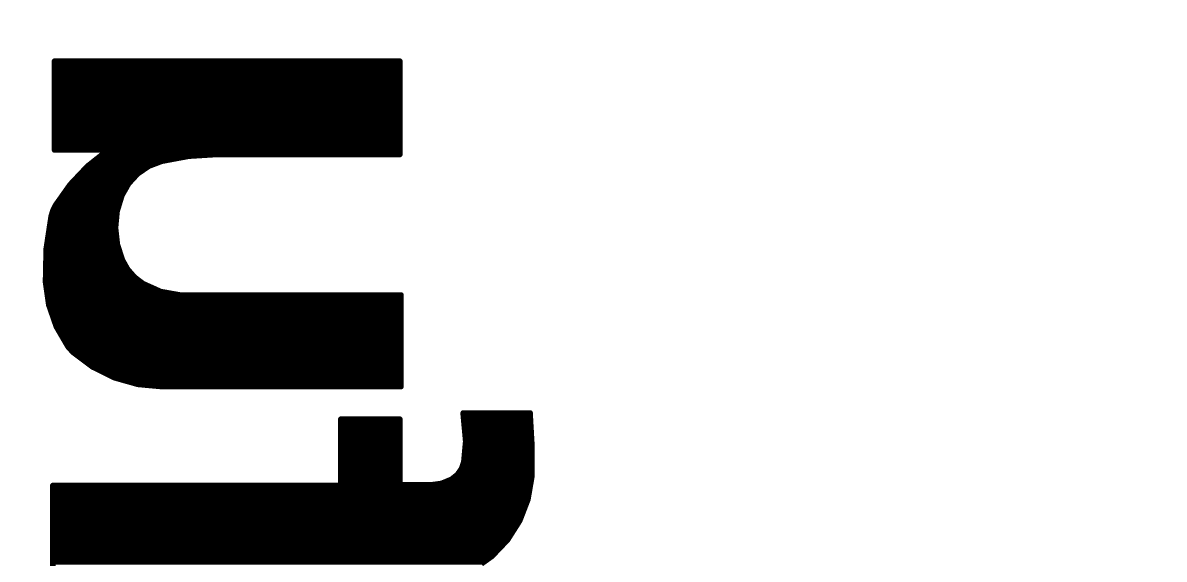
# Model space of a CAD drawing. Extents: x -6.3 to 52.2, y -19.1 to 23.1.
# Drawn here: x 8.3 to 13.47, y 13.55 to 15.97 of the extents above; entities that cross this region are included whole.
import ezdxf

# ---------------------------------------------------------------- set-up
doc = ezdxf.new("R2010")
doc.units = 0
for name, color, linetype in [('21', 41, 'CONTINUOUS'), ('22', 40, 'CONTINUOUS'), ('51', 53, 'CONTINUOUS')]:
    doc.layers.add(name, color=color, linetype=linetype)

msp = doc.modelspace()

# ---------------------------------------------------------------- linework, layer by layer
at = {"layer": '21', "const_width": 0.2032}
msp.add_lwpolyline([(10.932, 19.992, 0.6993), (10.932, -0.888)], format="xyb", dxfattribs=at)
at = {"layer": '22', "const_width": 0.0254}
for points in [[(8.4455, 15.4), (8.4455, 15.8013)], [(8.4455, 15.8013), (10.0076, 15.8013)], [(8.4455, 15.7988), (10.0076, 15.7988)], [(10.0076, 15.8013), (10.0076, 15.3797)], [(8.4455, 15.7734), (10.0076, 15.7734)], [(8.4455, 15.748), (10.0076, 15.748)], [(8.4455, 15.7226), (10.0076, 15.7226)], [(8.4455, 15.6972), (10.0076, 15.6972)], [(8.4455, 15.6718), (10.0076, 15.6718)], [(8.4455, 15.6464), (10.0076, 15.6464)], [(8.4455, 15.621), (10.0076, 15.621)], [(8.4455, 15.5956), (10.0076, 15.5956)], [(8.4455, 15.5702), (10.0076, 15.5702)], [(8.4455, 15.5448), (10.0076, 15.5448)], [(8.4455, 15.5194), (10.0076, 15.5194)], [(8.4455, 15.494), (10.0076, 15.494)], [(8.4455, 15.4686), (10.0076, 15.4686)], [(8.4455, 15.4432), (10.0076, 15.4432)], [(8.4455, 15.4178), (10.0076, 15.4178)], [(8.6843, 15.4), (8.4455, 15.4)], [(8.5949, 15.3268), (8.6843, 15.3975)], [(8.6779, 15.3924), (10.0076, 15.3924)], [(8.6843, 15.3975), (8.6843, 15.4)], [(9.177, 15.3797), (9.0529, 15.372)], [(10.0076, 15.3797), (9.177, 15.3797)], [(8.5165, 15.2441), (8.5949, 15.3268)], [(8.6136, 15.3416), (8.9106, 15.3416)], [(8.6457, 15.367), (9.0259, 15.367)], [(8.8731, 15.3274), (8.8222, 15.293)], [(8.9306, 15.3492), (8.8731, 15.3274)], [(9.0529, 15.372), (8.9306, 15.3492)], [(8.5608, 15.2908), (8.8202, 15.2908)], [(8.5849, 15.3162), (8.8565, 15.3162)], [(8.8222, 15.293), (8.7805, 15.2478)], [(8.4506, 15.1511), (8.5165, 15.2441)], [(8.5136, 15.24), (8.7761, 15.24)], [(8.5367, 15.2654), (8.7967, 15.2654)], [(8.7805, 15.2478), (8.7503, 15.1943)], [(8.4776, 15.1892), (8.7487, 15.1892)], [(8.4956, 15.2146), (8.7618, 15.2146)], [(8.7503, 15.1943), (8.7284, 15.1226)], [(8.4303, 15.1003), (8.4383, 15.1265)], [(8.4383, 15.1265), (8.4506, 15.1511)], [(8.4443, 15.1384), (8.7332, 15.1384)], [(8.4596, 15.1638), (8.741, 15.1638)], [(8.7284, 15.1226), (8.7214, 15.048)], [(8.4079, 14.9525), (8.4303, 15.1003)], [(8.4284, 15.0876), (8.7251, 15.0876)], [(8.4342, 15.113), (8.7275, 15.113)], [(8.4207, 15.0368), (8.7226, 15.0368)], [(8.4245, 15.0622), (8.7227, 15.0622)], [(8.7214, 15.048), (8.7297, 14.9735)], [(8.413, 14.986), (8.7283, 14.986)], [(8.4168, 15.0114), (8.7255, 15.0114)], [(8.7297, 14.9735), (8.7528, 14.9022)], [(8.4049, 14.8031), (8.4079, 14.9525)], [(8.4071, 14.9098), (8.7503, 14.9098)], [(8.4076, 14.9352), (8.7421, 14.9352)], [(8.4092, 14.9606), (8.7338, 14.9606)], [(8.406, 14.859), (8.7778, 14.859)], [(8.4066, 14.8844), (8.7629, 14.8844)], [(8.7528, 14.9022), (8.7766, 14.8604)], [(8.7766, 14.8604), (8.8084, 14.8244)], [(8.405, 14.8082), (8.8299, 14.8082)], [(8.4055, 14.8336), (8.8002, 14.8336)], [(8.8084, 14.8244), (8.8468, 14.7955)], [(8.4196, 14.6998), (8.4049, 14.8031)], [(8.4078, 14.7828), (8.8752, 14.7828)], [(8.4114, 14.7574), (8.9409, 14.7574)], [(8.8468, 14.7955), (8.9262, 14.76)], [(8.9262, 14.76), (9.0119, 14.7447)], [(8.415, 14.732), (10.0127, 14.732)], [(8.4186, 14.7066), (10.0127, 14.7066)], [(9.0119, 14.7447), (10.0127, 14.7447)], [(10.0127, 14.7447), (10.0127, 14.3307)], [(8.4539, 14.6012), (8.4196, 14.6998)], [(8.4261, 14.6812), (10.0127, 14.6812)], [(8.4349, 14.6558), (10.0127, 14.6558)], [(8.4437, 14.6304), (10.0127, 14.6304)], [(8.4526, 14.605), (10.0127, 14.605)], [(8.5065, 14.511), (8.4539, 14.6012)], [(8.4665, 14.5796), (10.0127, 14.5796)], [(8.4813, 14.5542), (10.0127, 14.5542)], [(8.4961, 14.5288), (10.0127, 14.5288)], [(8.5293, 14.4856), (8.5065, 14.511)], [(8.5133, 14.5034), (10.0127, 14.5034)], [(8.6178, 14.4196), (8.5293, 14.4856)], [(8.5395, 14.478), (10.0127, 14.478)], [(8.5735, 14.4526), (10.0127, 14.4526)], [(8.6076, 14.4272), (10.0127, 14.4272)], [(8.7169, 14.3708), (8.6178, 14.4196)], [(8.6539, 14.4018), (10.0127, 14.4018)], [(8.7055, 14.3764), (10.0127, 14.3764)], [(8.8232, 14.3408), (8.7169, 14.3708)], [(8.787, 14.351), (10.0127, 14.351)], [(8.9332, 14.3307), (8.8232, 14.3408)], [(10.0127, 14.3307), (8.9332, 14.3307)], [(10.5969, 14.2113), (10.2946, 14.2113)], [(10.2946, 14.2113), (10.2946, 14.2037)], [(10.2946, 14.2037), (10.2972, 14.1757)], [(10.2951, 14.1986), (10.5975, 14.1986)], [(10.5969, 14.2088), (10.5969, 14.2113)], [(10.6045, 14.0767), (10.5969, 14.2088)], [(10.0076, 14.1834), (9.7409, 14.1834)], [(9.7409, 14.1834), (9.7409, 13.8836)], [(9.7409, 14.1732), (10.0076, 14.1732)], [(9.7409, 14.1478), (10.0076, 14.1478)], [(10.0076, 13.8862), (10.0076, 14.1834)], [(10.2972, 14.1757), (10.3058, 14.083)], [(10.2974, 14.1732), (10.599, 14.1732)], [(10.2998, 14.1478), (10.6004, 14.1478)], [(9.7409, 14.1224), (10.0076, 14.1224)], [(9.7409, 14.097), (10.0076, 14.097)], [(10.3021, 14.1224), (10.6019, 14.1224)], [(10.3045, 14.097), (10.6033, 14.097)], [(9.7409, 14.0716), (10.0076, 14.0716)], [(9.7409, 14.0462), (10.0076, 14.0462)], [(10.3058, 14.083), (10.2972, 13.9903)], [(10.3024, 14.0462), (10.6045, 14.0462)], [(10.3048, 14.0716), (10.6045, 14.0716)], [(10.6045, 13.9217), (10.6045, 14.0767)], [(9.7409, 14.0208), (10.0076, 14.0208)], [(9.7409, 13.9954), (10.0076, 13.9954)], [(10.2972, 13.9903), (10.2865, 13.959)], [(10.2977, 13.9954), (10.6045, 13.9954)], [(10.3, 14.0208), (10.6045, 14.0208)], [(9.7409, 13.97), (10.0076, 13.97)], [(9.7409, 13.9446), (10.0076, 13.9446)], [(10.2673, 13.932), (10.2413, 13.9116)], [(10.2865, 13.959), (10.2673, 13.932)], [(10.2763, 13.9446), (10.6045, 13.9446)], [(10.2903, 13.97), (10.6045, 13.97)], [(9.7409, 13.8836), (8.4379, 13.8836)], [(8.4379, 13.8836), (8.4379, 13.4671)], [(9.7409, 13.9192), (10.0076, 13.9192)], [(9.7409, 13.8938), (10.0076, 13.8938)], [(10.1473, 13.8862), (10.0076, 13.8862)], [(10.1959, 13.8928), (10.1473, 13.8862)], [(10.2413, 13.9116), (10.1959, 13.8928)], [(10.1983, 13.8938), (10.5997, 13.8938)], [(10.251, 13.9192), (10.6041, 13.9192)], [(10.5871, 13.8205), (10.6045, 13.9217)], [(8.4379, 13.8684), (10.5953, 13.8684)], [(8.4379, 13.843), (10.5909, 13.843)], [(8.4379, 13.8176), (10.586, 13.8176)], [(8.4379, 13.7922), (10.5762, 13.7922)], [(10.5501, 13.7246), (10.5871, 13.8205)], [(8.4379, 13.7668), (10.5664, 13.7668)], [(8.4379, 13.7414), (10.5566, 13.7414)], [(10.4951, 13.6379), (10.5501, 13.7246)], [(8.4379, 13.716), (10.5447, 13.716)], [(8.4379, 13.6906), (10.5285, 13.6906)], [(8.4379, 13.6652), (10.5124, 13.6652)], [(8.4379, 13.6398), (10.4963, 13.6398)], [(10.4242, 13.5636), (10.4951, 13.6379)], [(8.4379, 13.6144), (10.4727, 13.6144)], [(8.4379, 13.589), (10.4485, 13.589)], [(8.4379, 13.5636), (10.4242, 13.5636)], [(8.4379, 13.5382), (10.3886, 13.5382)], [(10.3765, 13.5296), (10.4242, 13.5636)]]:
    msp.add_lwpolyline(points, dxfattribs=at)
at = {"layer": '22', "const_width": 0.0127}
for points in [[(8.4455, 15.8077, 1), (8.4455, 15.795)], [(8.4519, 15.8013, 1), (8.4392, 15.8013)], [(8.4455, 15.8051, 1), (8.4455, 15.7925)], [(10.0139, 15.8013, 1), (10.0013, 15.8013)], [(10.0076, 15.795, 1), (10.0076, 15.8077)], [(10.0076, 15.7925, 1), (10.0076, 15.8051)], [(8.4455, 15.7544, 1), (8.4455, 15.7417)], [(8.4455, 15.7797, 1), (8.4455, 15.7671)], [(10.0076, 15.7671, 1), (10.0076, 15.7797)], [(10.0076, 15.7417, 1), (10.0076, 15.7544)], [(8.4455, 15.7289, 1), (8.4455, 15.7163)], [(8.4455, 15.7035, 1), (8.4455, 15.6909)], [(10.0076, 15.7163, 1), (10.0076, 15.7289)], [(10.0076, 15.6909, 1), (10.0076, 15.7035)], [(8.4455, 15.6782, 1), (8.4455, 15.6655)], [(8.4455, 15.6527, 1), (8.4455, 15.6401)], [(10.0076, 15.6655, 1), (10.0076, 15.6782)], [(10.0076, 15.6401, 1), (10.0076, 15.6527)], [(8.4455, 15.602, 1), (8.4455, 15.5893)], [(8.4455, 15.6273, 1), (8.4455, 15.6147)], [(10.0076, 15.6147, 1), (10.0076, 15.6273)], [(10.0076, 15.5893, 1), (10.0076, 15.602)], [(8.4455, 15.5766, 1), (8.4455, 15.5639)], [(8.4455, 15.5511, 1), (8.4455, 15.5385)], [(10.0076, 15.5639, 1), (10.0076, 15.5766)], [(10.0076, 15.5385, 1), (10.0076, 15.5511)], [(8.4455, 15.5258, 1), (8.4455, 15.5131)], [(8.4455, 15.5004, 1), (8.4455, 15.4877)], [(10.0076, 15.5131, 1), (10.0076, 15.5258)], [(10.0076, 15.4877, 1), (10.0076, 15.5004)], [(8.4455, 15.4496, 1), (8.4455, 15.4369)], [(8.4455, 15.4749, 1), (8.4455, 15.4623)], [(10.0076, 15.4623, 1), (10.0076, 15.4749)], [(10.0076, 15.4369, 1), (10.0076, 15.4496)], [(8.4455, 15.4242, 1), (8.4455, 15.4115)], [(8.4455, 15.4063, 1), (8.4455, 15.3937)], [(8.4392, 15.4, 1), (8.4519, 15.4)], [(8.6779, 15.3987, 1), (8.6779, 15.3861)], [(8.6906, 15.4, 1), (8.678, 15.4)], [(8.678, 15.3975, 1), (8.6906, 15.3975)], [(8.6882, 15.3925, 1), (8.6804, 15.4025)], [(8.6843, 15.3937, 1), (8.6843, 15.4063)], [(9.177, 15.3861, 1), (9.177, 15.3734)], [(9.1774, 15.3734, 1), (9.1766, 15.386)], [(10.0076, 15.4115, 1), (10.0076, 15.4242)], [(10.0076, 15.3861, 1), (10.0076, 15.3987)], [(10.0076, 15.3734, 1), (10.0076, 15.3861)], [(8.591, 15.3318, 1), (8.5989, 15.3218)], [(8.5995, 15.3224, 1), (8.5903, 15.3312)], [(8.6136, 15.348, 1), (8.6136, 15.3353)], [(8.6457, 15.3734, 1), (8.6457, 15.3607)], [(8.8709, 15.3333, 1), (8.8754, 15.3215)], [(8.8767, 15.3221, 1), (8.8696, 15.3327)], [(8.9106, 15.3353, 1), (8.9106, 15.348)], [(8.9294, 15.3554, 1), (8.9318, 15.343)], [(8.9329, 15.3433, 1), (8.9283, 15.3551)], [(9.0259, 15.3607, 1), (9.0259, 15.3734)], [(9.0525, 15.3784, 1), (9.0533, 15.3657)], [(9.054, 15.3658, 1), (9.0517, 15.3783)], [(10.0013, 15.3797, 1), (10.0139, 15.3797)], [(8.5608, 15.2972, 1), (8.5608, 15.2845)], [(8.5849, 15.3225, 1), (8.5849, 15.3099)], [(8.8186, 15.2983, 1), (8.8257, 15.2877)], [(8.8269, 15.2887, 1), (8.8175, 15.2973)], [(8.8202, 15.2845, 1), (8.8202, 15.2972)], [(8.8565, 15.3099, 1), (8.8565, 15.3225)], [(8.5136, 15.2463, 1), (8.5136, 15.2337)], [(8.5119, 15.2485, 1), (8.5211, 15.2397)], [(8.5217, 15.2404, 1), (8.5113, 15.2478)], [(8.5367, 15.2718, 1), (8.5367, 15.2591)], [(8.7758, 15.2521, 1), (8.7852, 15.2435)], [(8.786, 15.2447, 1), (8.775, 15.251)], [(8.7761, 15.2337, 1), (8.7761, 15.2463)], [(8.7967, 15.2591, 1), (8.7967, 15.2718)], [(8.4776, 15.1956, 1), (8.4776, 15.1829)], [(8.4956, 15.221, 1), (8.4956, 15.2083)], [(8.7448, 15.1974, 1), (8.7558, 15.1912)], [(8.7564, 15.1924, 1), (8.7442, 15.1962)], [(8.7487, 15.1829, 1), (8.7487, 15.1956)], [(8.7618, 15.2083, 1), (8.7618, 15.221)], [(8.4327, 15.1294, 1), (8.444, 15.1237)], [(8.4444, 15.1247, 1), (8.4323, 15.1284)], [(8.4443, 15.1448, 1), (8.4443, 15.1321)], [(8.4454, 15.1548, 1), (8.4558, 15.1474)], [(8.4563, 15.1483, 1), (8.4449, 15.1539)], [(8.4596, 15.1701, 1), (8.4596, 15.1575)], [(8.7347, 15.122, 1), (8.7221, 15.1232)], [(8.7223, 15.1245, 1), (8.7345, 15.1208)], [(8.7332, 15.1321, 1), (8.7332, 15.1448)], [(8.741, 15.1575, 1), (8.741, 15.1701)], [(8.4284, 15.0939, 1), (8.4284, 15.0813)], [(8.4366, 15.0993, 1), (8.424, 15.1013)], [(8.4242, 15.1022, 1), (8.4364, 15.0984)], [(8.4342, 15.1194, 1), (8.4342, 15.1067)], [(8.7251, 15.0813, 1), (8.7251, 15.0939)], [(8.7275, 15.1067, 1), (8.7275, 15.1194)], [(8.4207, 15.0432, 1), (8.4207, 15.0305)], [(8.4245, 15.0686, 1), (8.4245, 15.0559)], [(8.7277, 15.0487, 1), (8.7151, 15.0473)], [(8.7151, 15.0486, 1), (8.7277, 15.0474)], [(8.7226, 15.0305, 1), (8.7226, 15.0432)], [(8.7227, 15.0559, 1), (8.7227, 15.0686)], [(8.413, 14.9924, 1), (8.413, 14.9797)], [(8.4168, 15.0177, 1), (8.4168, 15.0051)], [(8.7357, 14.9755, 1), (8.7236, 14.9715)], [(8.7233, 14.9728, 1), (8.736, 14.9742)], [(8.7255, 15.0051, 1), (8.7255, 15.0177)], [(8.7283, 14.9797, 1), (8.7283, 14.9924)], [(8.4071, 14.9162, 1), (8.4071, 14.9035)], [(8.4076, 14.9415, 1), (8.4076, 14.9289)], [(8.4143, 14.9524, 1), (8.4016, 14.9527)], [(8.4017, 14.9535, 1), (8.4142, 14.9516)], [(8.4092, 14.967, 1), (8.4092, 14.9543)], [(8.7338, 14.9543, 1), (8.7338, 14.967)], [(8.7421, 14.9289, 1), (8.7421, 14.9415)], [(8.7503, 14.9035, 1), (8.7503, 14.9162)], [(8.406, 14.8653, 1), (8.406, 14.8527)], [(8.4066, 14.8908, 1), (8.4066, 14.8781)], [(8.7583, 14.9053, 1), (8.7473, 14.8991)], [(8.7468, 14.9002, 1), (8.7588, 14.9042)], [(8.7629, 14.8781, 1), (8.7629, 14.8908)], [(8.7813, 14.8646, 1), (8.7718, 14.8562)], [(8.7778, 14.8527, 1), (8.7778, 14.8653)], [(8.405, 14.8146, 1), (8.405, 14.8019)], [(8.4055, 14.8399, 1), (8.4055, 14.8273)], [(8.7711, 14.8573, 1), (8.7821, 14.8636)], [(8.8002, 14.8273, 1), (8.8002, 14.8399)], [(8.8122, 14.8294, 1), (8.8045, 14.8193)], [(8.8036, 14.8202, 1), (8.8131, 14.8286)], [(8.8299, 14.8019, 1), (8.8299, 14.8146)], [(8.4112, 14.804, 1), (8.3986, 14.8022)], [(8.3986, 14.8032, 1), (8.4112, 14.803)], [(8.4078, 14.7891, 1), (8.4078, 14.7765)], [(8.4114, 14.7637, 1), (8.4114, 14.7511)], [(8.8494, 14.8013, 1), (8.8442, 14.7897)], [(8.843, 14.7904, 1), (8.8506, 14.8006)], [(8.8752, 14.7765, 1), (8.8752, 14.7891)], [(8.9274, 14.7663, 1), (8.9251, 14.7538)], [(8.9237, 14.7542, 1), (8.9288, 14.7658)], [(8.9409, 14.7511, 1), (8.9409, 14.7637)], [(8.415, 14.7384, 1), (8.415, 14.7257)], [(8.4186, 14.7129, 1), (8.4186, 14.7003)], [(9.0119, 14.751, 1), (9.0119, 14.7384)], [(9.0108, 14.7384, 1), (9.013, 14.751)], [(10.0191, 14.7447, 1), (10.0064, 14.7447)], [(10.0127, 14.7384, 1), (10.0127, 14.751)], [(10.0127, 14.7257, 1), (10.0127, 14.7384)], [(10.0127, 14.7003, 1), (10.0127, 14.7129)], [(8.4256, 14.7018, 1), (8.4136, 14.6977)], [(8.4133, 14.6989, 1), (8.4259, 14.7007)], [(8.4261, 14.6875, 1), (8.4261, 14.6749)], [(8.4349, 14.6622, 1), (8.4349, 14.6495)], [(10.0127, 14.6749, 1), (10.0127, 14.6875)], [(10.0127, 14.6495, 1), (10.0127, 14.6622)], [(8.4437, 14.6367, 1), (8.4437, 14.6241)], [(8.4526, 14.6113, 1), (8.4526, 14.5987)], [(8.4594, 14.6044, 1), (8.4484, 14.598)], [(10.0127, 14.6241, 1), (10.0127, 14.6367)], [(10.0127, 14.5987, 1), (10.0127, 14.6113)], [(8.4479, 14.5991, 1), (8.4599, 14.6033)], [(8.4665, 14.586, 1), (8.4665, 14.5733)], [(8.4813, 14.5606, 1), (8.4813, 14.5479)], [(10.0127, 14.5733, 1), (10.0127, 14.586)], [(10.0127, 14.5479, 1), (10.0127, 14.5606)], [(8.4961, 14.5351, 1), (8.4961, 14.5225)], [(8.5112, 14.5152, 1), (8.5018, 14.5068)], [(8.501, 14.5078, 1), (8.512, 14.5142)], [(8.5133, 14.5098, 1), (8.5133, 14.4971)], [(10.0127, 14.5225, 1), (10.0127, 14.5351)], [(10.0127, 14.4971, 1), (10.0127, 14.5098)], [(8.5331, 14.4907, 1), (8.5255, 14.4805)], [(8.5246, 14.4814, 1), (8.534, 14.4898)], [(8.5395, 14.4844, 1), (8.5395, 14.4717)], [(8.5735, 14.4589, 1), (8.5735, 14.4463)], [(10.0127, 14.4717, 1), (10.0127, 14.4844)], [(10.0127, 14.4463, 1), (10.0127, 14.4589)], [(8.6076, 14.4336, 1), (8.6076, 14.4209)], [(8.6206, 14.4253, 1), (8.615, 14.4139)], [(8.614, 14.4145, 1), (8.6216, 14.4247)], [(8.6539, 14.4082, 1), (8.6539, 14.3955)], [(10.0127, 14.4209, 1), (10.0127, 14.4336)], [(10.0127, 14.3955, 1), (10.0127, 14.4082)], [(8.7055, 14.3827, 1), (8.7055, 14.3701)], [(8.7186, 14.3769, 1), (8.7152, 14.3646)], [(8.7141, 14.3651, 1), (8.7197, 14.3765)], [(8.787, 14.3574, 1), (8.787, 14.3447)], [(10.0127, 14.3701, 1), (10.0127, 14.3827)], [(10.0127, 14.3447, 1), (10.0127, 14.3574)], [(8.8238, 14.3471, 1), (8.8226, 14.3345)], [(8.8215, 14.3347, 1), (8.8249, 14.3469)], [(8.9332, 14.337, 1), (8.9332, 14.3244)], [(8.9326, 14.3244, 1), (8.9338, 14.337)], [(10.0064, 14.3307, 1), (10.0191, 14.3307)], [(10.0127, 14.3244, 1), (10.0127, 14.337)], [(10.2946, 14.2177, 1), (10.2946, 14.205)], [(10.3009, 14.2043, 1), (10.2883, 14.2031)], [(10.301, 14.2113, 1), (10.2883, 14.2113)], [(10.2883, 14.2037, 1), (10.301, 14.2037)], [(10.2951, 14.205, 1), (10.2951, 14.1923)], [(10.6032, 14.2092, 1), (10.5906, 14.2084)], [(10.6032, 14.2113, 1), (10.5906, 14.2113)], [(10.5906, 14.2088, 1), (10.6032, 14.2088)], [(10.5969, 14.205, 1), (10.5969, 14.2177)], [(10.5975, 14.1923, 1), (10.5975, 14.205)], [(9.7409, 14.1898, 1), (9.7409, 14.1771)], [(9.7409, 14.1796, 1), (9.7409, 14.1669)], [(9.7472, 14.1834, 1), (9.7346, 14.1834)], [(9.7409, 14.1541, 1), (9.7409, 14.1415)], [(10.0139, 14.1834, 1), (10.0013, 14.1834)], [(10.0076, 14.1771, 1), (10.0076, 14.1898)], [(10.0076, 14.1669, 1), (10.0076, 14.1796)], [(10.0076, 14.1415, 1), (10.0076, 14.1541)], [(10.3035, 14.1763, 1), (10.2909, 14.1751)], [(10.2909, 14.1751, 1), (10.3035, 14.1763)], [(10.2974, 14.1796, 1), (10.2974, 14.1669)], [(10.2998, 14.1541, 1), (10.2998, 14.1415)], [(10.599, 14.1669, 1), (10.599, 14.1796)], [(10.6004, 14.1415, 1), (10.6004, 14.1541)], [(9.7409, 14.1288, 1), (9.7409, 14.1161)], [(9.7409, 14.1034, 1), (9.7409, 14.0907)], [(10.0076, 14.1161, 1), (10.0076, 14.1288)], [(10.0076, 14.0907, 1), (10.0076, 14.1034)], [(10.3021, 14.1288, 1), (10.3021, 14.1161)], [(10.3045, 14.1034, 1), (10.3045, 14.0907)], [(10.6019, 14.1161, 1), (10.6019, 14.1288)], [(10.6033, 14.0907, 1), (10.6033, 14.1034)], [(9.7409, 14.0526, 1), (9.7409, 14.0399)], [(9.7409, 14.0779, 1), (9.7409, 14.0653)], [(10.0076, 14.0653, 1), (10.0076, 14.0779)], [(10.0076, 14.0399, 1), (10.0076, 14.0526)], [(10.3024, 14.0526, 1), (10.3024, 14.0399)], [(10.3048, 14.0779, 1), (10.3048, 14.0653)], [(10.3121, 14.0824, 1), (10.2995, 14.0836)], [(10.2995, 14.0824, 1), (10.3121, 14.0836)], [(10.6108, 14.0767, 1), (10.5982, 14.0767)], [(10.5982, 14.0763, 1), (10.6108, 14.0771)], [(10.6045, 14.0653, 1), (10.6045, 14.0779)], [(10.6045, 14.0399, 1), (10.6045, 14.0526)], [(9.7409, 14.0272, 1), (9.7409, 14.0145)], [(9.7409, 14.0017, 1), (9.7409, 13.9891)], [(10.0076, 14.0145, 1), (10.0076, 14.0272)], [(10.0076, 13.9891, 1), (10.0076, 14.0017)], [(10.2909, 13.9909, 1), (10.3035, 13.9897)], [(10.3032, 13.9882, 1), (10.2912, 13.9924)], [(10.2977, 14.0017, 1), (10.2977, 13.9891)], [(10.3, 14.0272, 1), (10.3, 14.0145)], [(10.6045, 14.0145, 1), (10.6045, 14.0272)], [(10.6045, 13.9891, 1), (10.6045, 14.0017)], [(9.7409, 13.9764, 1), (9.7409, 13.9637)], [(9.7409, 13.951, 1), (9.7409, 13.9383)], [(10.0076, 13.9637, 1), (10.0076, 13.9764)], [(10.0076, 13.9383, 1), (10.0076, 13.951)], [(10.2622, 13.9357, 1), (10.2725, 13.9283)], [(10.2713, 13.927, 1), (10.2634, 13.937)], [(10.2763, 13.951, 1), (10.2763, 13.9383)], [(10.2805, 13.961, 1), (10.2925, 13.9569)], [(10.2917, 13.9553, 1), (10.2813, 13.9627)], [(10.2903, 13.9764, 1), (10.2903, 13.9637)], [(10.6045, 13.9637, 1), (10.6045, 13.9764)], [(10.6045, 13.9383, 1), (10.6045, 13.951)], [(8.4379, 13.89, 1), (8.4379, 13.8773)], [(8.4443, 13.8836, 1), (8.4316, 13.8836)], [(9.7409, 13.9002, 1), (9.7409, 13.8875)], [(9.7409, 13.9255, 1), (9.7409, 13.9129)], [(9.7346, 13.8836, 1), (9.7472, 13.8836)], [(9.7409, 13.8773, 1), (9.7409, 13.89)], [(10.0076, 13.8925, 1), (10.0076, 13.8799)], [(10.0013, 13.8862, 1), (10.0139, 13.8862)], [(10.0076, 13.9129, 1), (10.0076, 13.9255)], [(10.0076, 13.8875, 1), (10.0076, 13.9002)], [(10.1464, 13.8925, 1), (10.1482, 13.8799)], [(10.1473, 13.8799, 1), (10.1473, 13.8925)], [(10.1935, 13.8987, 1), (10.1984, 13.887)], [(10.1983, 13.9002, 1), (10.1983, 13.8875)], [(10.1968, 13.8865, 1), (10.1951, 13.8991)], [(10.2374, 13.9166, 1), (10.2452, 13.9066)], [(10.2437, 13.9057, 1), (10.2389, 13.9175)], [(10.251, 13.9255, 1), (10.251, 13.9129)], [(10.6108, 13.9206, 1), (10.5982, 13.9228)], [(10.5982, 13.9217, 1), (10.6108, 13.9217)], [(10.5997, 13.8875, 1), (10.5997, 13.9002)], [(10.6041, 13.9129, 1), (10.6041, 13.9255)], [(8.4379, 13.8748, 1), (8.4379, 13.8621)], [(8.4379, 13.8493, 1), (8.4379, 13.8367)], [(10.5909, 13.8367, 1), (10.5909, 13.8493)], [(10.5953, 13.8621, 1), (10.5953, 13.8748)], [(8.4379, 13.7986, 1), (8.4379, 13.7859)], [(8.4379, 13.8239, 1), (8.4379, 13.8113)], [(10.5762, 13.7859, 1), (10.5762, 13.7986)], [(10.5808, 13.8216, 1), (10.5933, 13.8194)], [(10.593, 13.8182, 1), (10.5811, 13.8228)], [(10.586, 13.8113, 1), (10.586, 13.8239)], [(8.4379, 13.7731, 1), (8.4379, 13.7605)], [(8.4379, 13.7477, 1), (8.4379, 13.7351)], [(10.5555, 13.7212, 1), (10.5448, 13.728)], [(10.5566, 13.7351, 1), (10.5566, 13.7477)], [(10.5664, 13.7605, 1), (10.5664, 13.7731)], [(8.4379, 13.7224, 1), (8.4379, 13.7097)], [(8.4379, 13.6969, 1), (8.4379, 13.6843)], [(10.5285, 13.6843, 1), (10.5285, 13.6969)], [(10.5442, 13.7269, 1), (10.5561, 13.7224)], [(10.5447, 13.7097, 1), (10.5447, 13.7224)], [(8.4379, 13.6462, 1), (8.4379, 13.6335)], [(8.4379, 13.6715, 1), (8.4379, 13.6589)], [(10.4898, 13.6413, 1), (10.5005, 13.6345)], [(10.4997, 13.6335, 1), (10.4905, 13.6423)], [(10.4963, 13.6335, 1), (10.4963, 13.6462)], [(10.5124, 13.6589, 1), (10.5124, 13.6715)], [(8.4379, 13.6207, 1), (8.4379, 13.6081)], [(8.4379, 13.5953, 1), (8.4379, 13.5827)], [(10.4485, 13.5827, 1), (10.4485, 13.5953)], [(10.4727, 13.6081, 1), (10.4727, 13.6207)], [(8.4379, 13.57, 1), (8.4379, 13.5573)], [(10.4196, 13.568, 1), (10.4288, 13.5592)], [(10.4279, 13.5584, 1), (10.4205, 13.5688)], [(10.4242, 13.5573, 1), (10.4242, 13.57)]]:
    msp.add_lwpolyline(points, format="xyb", dxfattribs=at)
at = {"layer": '51', "const_width": 0.2032}
msp.add_lwpolyline([(14.632, -0.288, 1), (14.632, 19.712, 1), (14.632, -0.288)], format="xyb", dxfattribs=at)

doc.saveas('drawing.dxf')
